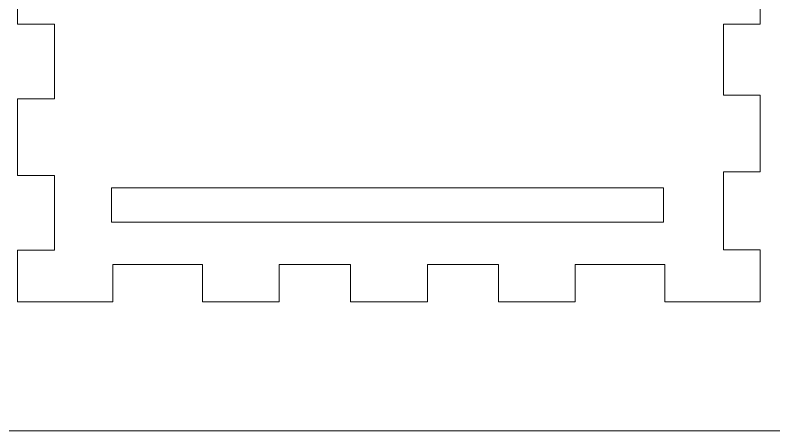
# Model space of a CAD drawing. Header units: inches. Extents: x -23 to 288, y -150 to 216.
# Drawn here: x 90.7 to 172.7, y -150.2 to -105.2 of the extents above; entities that cross this region are included whole.
import ezdxf

# ---------------------------------------------------------------- set-up
doc = ezdxf.new("R2010")
doc.units = ezdxf.units.IN
doc.header["$MEASUREMENT"] = 0

# ---------------------------------------------------------------- blocks, each defined once
blk = doc.blocks.new('block 307')
at = {"color": 7, "lineweight": 15, "true_color": 0xffffff}
blk.add_lwpolyline([(90.918, -106.203), (90.918, -97.912)], dxfattribs=at)
blk = doc.blocks.new('block 308')
at = {"color": 7, "lineweight": 15, "true_color": 0xffffff}
blk.add_lwpolyline([(94.905, -106.203), (90.918, -106.203)], dxfattribs=at)
blk = doc.blocks.new('block 309')
at = {"color": 7, "lineweight": 15, "true_color": 0xffffff}
blk.add_lwpolyline([(94.905, -114.268), (94.905, -106.203)], dxfattribs=at)
blk = doc.blocks.new('block 310')
at = {"color": 7, "lineweight": 15, "true_color": 0xffffff}
blk.add_lwpolyline([(90.918, -114.268), (94.905, -114.268)], dxfattribs=at)
blk = doc.blocks.new('block 311')
at = {"color": 7, "lineweight": 15, "true_color": 0xffffff}
blk.add_lwpolyline([(90.918, -122.593), (90.918, -114.268)], dxfattribs=at)
blk = doc.blocks.new('block 312')
at = {"color": 7, "lineweight": 15, "true_color": 0xffffff}
blk.add_lwpolyline([(94.905, -122.593), (90.918, -122.593)], dxfattribs=at)
blk = doc.blocks.new('block 313')
at = {"color": 7, "lineweight": 15, "true_color": 0xffffff}
blk.add_lwpolyline([(94.905, -130.659), (94.905, -122.593)], dxfattribs=at)
blk = doc.blocks.new('block 314')
at = {"color": 7, "lineweight": 15, "true_color": 0xffffff}
blk.add_lwpolyline([(90.918, -130.659), (94.905, -130.659)], dxfattribs=at)
blk = doc.blocks.new('block 315')
at = {"color": 7, "lineweight": 15, "true_color": 0xffffff}
blk.add_lwpolyline([(90.918, -136.224), (90.918, -130.659)], dxfattribs=at)
blk = doc.blocks.new('block 316')
at = {"color": 7, "lineweight": 15, "true_color": 0xffffff}
blk.add_lwpolyline([(101.22, -136.224), (90.918, -136.224)], dxfattribs=at)
blk = doc.blocks.new('block 317')
at = {"color": 7, "lineweight": 15, "true_color": 0xffffff}
blk.add_lwpolyline([(101.22, -132.202), (101.22, -136.224)], dxfattribs=at)
blk = doc.blocks.new('block 318')
at = {"color": 7, "lineweight": 15, "true_color": 0xffffff}
blk.add_lwpolyline([(110.921, -132.202), (101.22, -132.202)], dxfattribs=at)
blk = doc.blocks.new('block 319')
at = {"color": 7, "lineweight": 15, "true_color": 0xffffff}
blk.add_lwpolyline([(110.921, -136.224), (110.921, -132.202)], dxfattribs=at)
blk = doc.blocks.new('block 320')
at = {"color": 7, "lineweight": 15, "true_color": 0xffffff}
blk.add_lwpolyline([(119.211, -136.224), (110.921, -136.224)], dxfattribs=at)
blk = doc.blocks.new('block 321')
at = {"color": 7, "lineweight": 15, "true_color": 0xffffff}
blk.add_lwpolyline([(119.211, -132.202), (119.211, -136.224)], dxfattribs=at)
blk = doc.blocks.new('block 322')
at = {"color": 7, "lineweight": 15, "true_color": 0xffffff}
blk.add_lwpolyline([(126.902, -132.202), (119.211, -132.202)], dxfattribs=at)
blk = doc.blocks.new('block 323')
at = {"color": 7, "lineweight": 15, "true_color": 0xffffff}
blk.add_lwpolyline([(126.902, -136.224), (126.902, -132.202)], dxfattribs=at)
blk = doc.blocks.new('block 324')
at = {"color": 7, "lineweight": 15, "true_color": 0xffffff}
blk.add_lwpolyline([(135.227, -136.224), (126.902, -136.224)], dxfattribs=at)
blk = doc.blocks.new('block 325')
at = {"color": 7, "lineweight": 15, "true_color": 0xffffff}
blk.add_lwpolyline([(135.227, -132.202), (135.227, -136.224)], dxfattribs=at)
blk = doc.blocks.new('block 326')
at = {"color": 7, "lineweight": 15, "true_color": 0xffffff}
blk.add_lwpolyline([(142.918, -132.202), (135.227, -132.202)], dxfattribs=at)
blk = doc.blocks.new('block 327')
at = {"color": 7, "lineweight": 15, "true_color": 0xffffff}
blk.add_lwpolyline([(142.918, -136.224), (142.918, -132.202)], dxfattribs=at)
blk = doc.blocks.new('block 328')
at = {"color": 7, "lineweight": 15, "true_color": 0xffffff}
blk.add_lwpolyline([(151.208, -136.224), (142.918, -136.224)], dxfattribs=at)
blk = doc.blocks.new('block 329')
at = {"color": 7, "lineweight": 15, "true_color": 0xffffff}
blk.add_lwpolyline([(151.208, -132.202), (151.208, -136.224)], dxfattribs=at)
blk = doc.blocks.new('block 330')
at = {"color": 7, "lineweight": 15, "true_color": 0xffffff}
blk.add_lwpolyline([(160.91, -132.202), (151.208, -132.202)], dxfattribs=at)
blk = doc.blocks.new('block 331')
at = {"color": 7, "lineweight": 15, "true_color": 0xffffff}
blk.add_lwpolyline([(160.91, -136.224), (160.91, -132.202)], dxfattribs=at)
blk = doc.blocks.new('block 332')
at = {"color": 7, "lineweight": 15, "true_color": 0xffffff}
blk.add_lwpolyline([(171.211, -136.224), (160.91, -136.224)], dxfattribs=at)
blk = doc.blocks.new('block 333')
at = {"color": 7, "lineweight": 15, "true_color": 0xffffff}
blk.add_lwpolyline([(171.211, -130.601), (171.211, -136.224)], dxfattribs=at)
blk = doc.blocks.new('block 334')
at = {"color": 7, "lineweight": 15, "true_color": 0xffffff}
blk.add_lwpolyline([(167.224, -130.601), (171.211, -130.601)], dxfattribs=at)
blk = doc.blocks.new('block 335')
at = {"color": 7, "lineweight": 15, "true_color": 0xffffff}
blk.add_lwpolyline([(167.224, -122.184), (167.224, -130.601)], dxfattribs=at)
blk = doc.blocks.new('block 336')
at = {"color": 7, "lineweight": 15, "true_color": 0xffffff}
blk.add_lwpolyline([(171.211, -122.184), (167.224, -122.184)], dxfattribs=at)
blk = doc.blocks.new('block 337')
at = {"color": 7, "lineweight": 15, "true_color": 0xffffff}
blk.add_lwpolyline([(171.211, -113.893), (171.211, -122.184)], dxfattribs=at)
blk = doc.blocks.new('block 338')
at = {"color": 7, "lineweight": 15, "true_color": 0xffffff}
blk.add_lwpolyline([(167.224, -113.893), (171.211, -113.893)], dxfattribs=at)
blk = doc.blocks.new('block 339')
at = {"color": 7, "lineweight": 15, "true_color": 0xffffff}
blk.add_lwpolyline([(167.224, -106.203), (167.224, -113.893)], dxfattribs=at)
blk = doc.blocks.new('block 340')
at = {"color": 7, "lineweight": 15, "true_color": 0xffffff}
blk.add_lwpolyline([(171.211, -106.203), (167.224, -106.203)], dxfattribs=at)
blk = doc.blocks.new('block 341')
at = {"color": 7, "lineweight": 15, "true_color": 0xffffff}
blk.add_lwpolyline([(171.211, -97.912), (171.211, -106.203)], dxfattribs=at)
blk = doc.blocks.new('block 358')
at = {"color": 7, "lineweight": 15, "true_color": 0xffffff}
blk.add_lwpolyline([(160.768, -127.61), (101.078, -127.61)], dxfattribs=at)
blk = doc.blocks.new('block 359')
at = {"color": 7, "lineweight": 15, "true_color": 0xffffff}
blk.add_lwpolyline([(101.078, -127.61), (101.078, -123.91)], dxfattribs=at)
blk = doc.blocks.new('block 360')
at = {"color": 7, "lineweight": 15, "true_color": 0xffffff}
blk.add_lwpolyline([(101.078, -123.91), (160.768, -123.91)], dxfattribs=at)
blk = doc.blocks.new('block 361')
at = {"color": 7, "lineweight": 15, "true_color": 0xffffff}
blk.add_lwpolyline([(160.768, -123.91), (160.768, -127.61)], dxfattribs=at)
blk = doc.blocks.new('block 269')
for name in ['block 307', 'block 341', 'block 308', 'block 309', 'block 339', 'block 340', 'block 338', 'block 337', 'block 310', 'block 311', 'block 335', 'block 336', 'block 312', 'block 313', 'block 359', 'block 360', 'block 361', 'block 358', 'block 314', 'block 315', 'block 334', 'block 333', 'block 317', 'block 318', 'block 319', 'block 321', 'block 322', 'block 323', 'block 325', 'block 326', 'block 327', 'block 329', 'block 330', 'block 331', 'block 316', 'block 320', 'block 324', 'block 328', 'block 332']:
    blk.add_blockref(name, (0, 0))

msp = doc.modelspace()

# ---------------------------------------------------------------- linework, layer by layer
at = {"color": 7, "lineweight": 15, "true_color": 0xffffff}
msp.add_lwpolyline([(-23.418, -150.193), (283.604, -150.193), (283.604, 171.525), (-23.418, 171.525), (-23.418, -150.193)], dxfattribs=at)

# ---------------------------------------------------------------- block references
msp.add_blockref('block 269', (0, 0))

doc.saveas('drawing.dxf')
